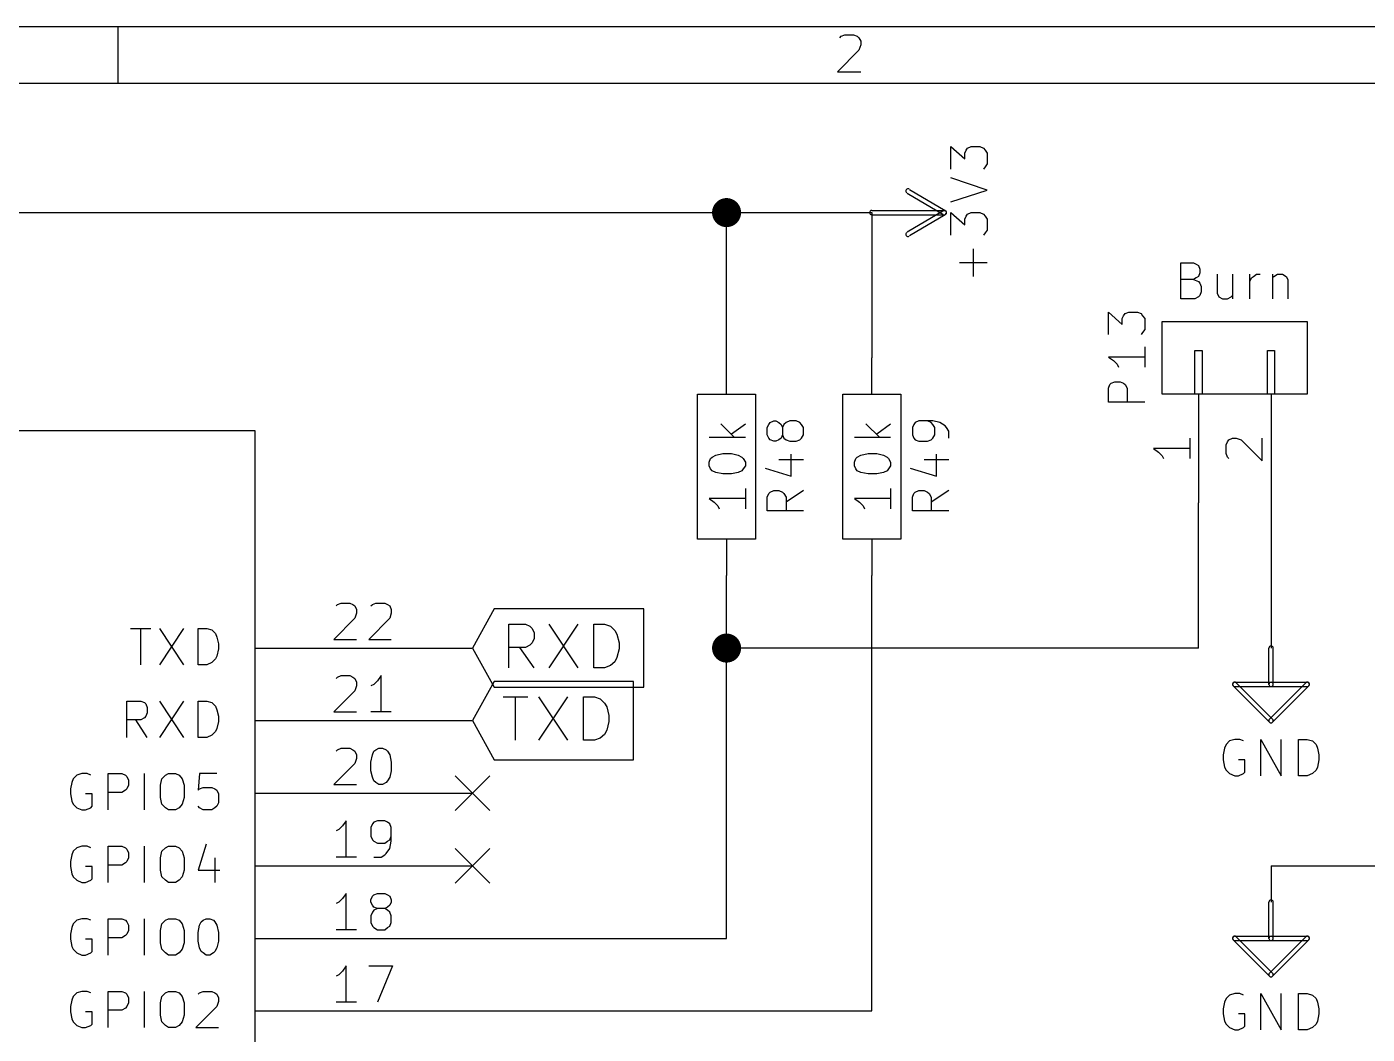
# Model space of a CAD drawing. Extents: x 10 to 287, y -200 to -10.
# Drawn here: x 56.79 to 103.7, y -45.26 to -10.01 of the extents above; entities that cross this region are included whole.
import ezdxf

# ---------------------------------------------------------------- set-up
doc = ezdxf.new("R2010")
doc.units = 0
doc.header["$MEASUREMENT"] = 0

msp = doc.modelspace()

# ---------------------------------------------------------------- linework, layer by layer
at = {"layer": 'Blue 2'}
for p, q in [((71.7804, -36.2204), (72.9996, -37.4396)), ((72.9996, -36.2204), (71.7804, -37.4396)), ((71.7804, -38.7604), (72.9996, -39.9796)), ((72.9996, -38.7604), (71.7804, -39.9796))]:
    msp.add_line(p, q, dxfattribs=at)
at = {"layer": 'Cyan 2'}
for p, q in [((89.1286, -14.986), (89.1286, -14.1986)), ((89.1286, -14.1986), (89.6112, -14.6304)), ((89.6112, -14.4272), (89.662, -14.3256)), ((89.6112, -14.6304), (89.6112, -14.4272)), ((89.662, -14.3256), (89.7128, -14.2494)), ((89.7128, -14.2494), (89.8398, -14.1986)), ((89.8398, -14.1986), (90.1446, -14.1986)), ((90.1446, -14.1986), (90.2716, -14.2494)), ((90.2716, -14.2494), (90.3224, -14.3256)), ((90.3224, -14.3256), (90.3986, -14.4272)), ((90.3986, -14.4272), (90.3986, -14.8082)), ((90.3224, -14.9098), (90.2716, -14.986)), ((90.3986, -14.8082), (90.3224, -14.9098)), ((90.3986, -15.7226), (89.1286, -15.2908)), ((89.1286, -16.129), (90.3986, -15.7226)), ((89.1286, -17.2974), (89.1286, -16.51)), ((89.1286, -16.51), (89.6112, -16.9418)), ((89.6112, -16.7386), (89.662, -16.637)), ((89.6112, -16.9418), (89.6112, -16.7386)), ((89.662, -16.637), (89.7128, -16.5608)), ((89.7128, -16.5608), (89.8398, -16.51)), ((89.8398, -16.51), (90.1446, -16.51)), ((90.1446, -16.51), (90.2716, -16.5608)), ((90.2716, -16.5608), (90.3224, -16.637)), ((90.3224, -16.637), (90.3986, -16.7386)), ((90.3986, -16.7386), (90.3986, -17.1196)), ((90.3224, -17.2212), (90.2716, -17.2974)), ((90.3986, -17.1196), (90.3224, -17.2212)), ((89.916, -18.7452), (89.916, -17.78)), ((90.3986, -18.2626), (89.4334, -18.2626)), ((97.1804, -19.5326), (97.1804, -18.2626)), ((97.1804, -18.2626), (97.6122, -18.2626)), ((97.6122, -18.2626), (97.7138, -18.3134)), ((97.7138, -18.3134), (97.79, -18.3642)), ((97.79, -18.7452), (97.7138, -18.796)), ((97.79, -18.3642), (97.8408, -18.4912)), ((97.8408, -18.6182), (97.79, -18.7452)), ((97.8408, -18.4912), (97.8408, -18.6182)), ((98.4504, -18.669), (98.4504, -19.3294)), ((98.9838, -18.669), (98.9838, -19.5326)), ((99.5934, -19.5326), (99.5934, -18.669)), ((99.6442, -18.796), (99.7204, -18.7452)), ((99.7204, -18.7452), (99.822, -18.669)), ((99.822, -18.669), (99.949, -18.669)), ((100.381, -18.669), (100.381, -19.5326)), ((100.381, -18.796), (100.432, -18.7452)), ((100.432, -18.7452), (100.559, -18.669)), ((100.559, -18.669), (100.736, -18.669)), ((100.736, -18.669), (100.863, -18.7452)), ((100.863, -18.7452), (100.914, -18.8468)), ((97.6122, -18.8468), (97.1804, -18.8468)), ((97.7138, -18.796), (97.6122, -18.8468)), ((97.6122, -18.8468), (97.79, -18.923)), ((97.79, -18.923), (97.8408, -18.9738)), ((97.8408, -18.9738), (97.8916, -19.1008)), ((97.8916, -19.1008), (97.8916, -19.2786)), ((99.5934, -18.923), (99.6442, -18.796)), ((100.914, -18.8468), (100.914, -19.5326)), ((97.663, -19.5326), (97.1804, -19.5326)), ((97.79, -19.4564), (97.663, -19.5326)), ((97.8408, -19.4056), (97.79, -19.4564)), ((97.8916, -19.2786), (97.8408, -19.4056)), ((98.4504, -19.3294), (98.5012, -19.4564)), ((98.5012, -19.4564), (98.6282, -19.5326)), ((98.6282, -19.5326), (98.806, -19.5326)), ((98.806, -19.5326), (98.933, -19.4564)), ((98.933, -19.4564), (98.9838, -19.4056)), ((94.6404, -20.7772), (94.6404, -19.9898)), ((94.6404, -19.9898), (95.123, -20.4216)), ((95.123, -20.2184), (95.1738, -20.1168)), ((95.1738, -20.1168), (95.2246, -20.0406)), ((95.2246, -20.0406), (95.3516, -19.9898)), ((95.3516, -19.9898), (95.6564, -19.9898)), ((95.6564, -19.9898), (95.7834, -20.0406)), ((95.7834, -20.0406), (95.8342, -20.1168)), ((95.8342, -20.1168), (95.9104, -20.2184)), ((95.123, -20.4216), (95.123, -20.2184)), ((95.9104, -20.5994), (95.8342, -20.701)), ((95.9104, -20.2184), (95.9104, -20.5994)), ((95.8342, -20.701), (95.7834, -20.7772)), ((95.9104, -21.5646), (94.6404, -21.5646)), ((94.6404, -21.5646), (94.8182, -21.6916)), ((95.9104, -21.209), (95.9104, -21.9202)), ((94.8182, -21.6916), (94.9452, -21.8186)), ((94.9452, -21.8186), (94.996, -21.9202)), ((94.6912, -22.5298), (94.742, -22.479)), ((94.742, -22.479), (94.869, -22.4282)), ((94.869, -22.4282), (95.0468, -22.4282)), ((95.0468, -22.4282), (95.1738, -22.479)), ((95.1738, -22.479), (95.2246, -22.5298)), ((94.6404, -22.6568), (94.6912, -22.5298)), ((94.6404, -23.1394), (94.6404, -22.6568)), ((95.2246, -22.5298), (95.3008, -22.6568)), ((95.3008, -22.6568), (95.3008, -23.1394)), ((95.9104, -23.1394), (94.6404, -23.1394)), ((81.0768, -23.9014), (81.5594, -24.384)), ((81.4578, -24.257), (81.9404, -23.9014)), ((82.7532, -23.9268), (82.804, -23.8506)), ((82.804, -23.8506), (82.931, -23.7998)), ((82.931, -23.7998), (83.0072, -23.7998)), ((83.0072, -23.7998), (83.1088, -23.8506)), ((83.1088, -23.8506), (83.185, -23.9268)), ((83.3628, -23.8506), (83.2866, -23.9268)), ((83.4898, -23.7998), (83.3628, -23.8506)), ((83.7184, -23.7998), (83.4898, -23.7998)), ((83.8454, -23.8506), (83.7184, -23.7998)), ((83.8962, -23.9268), (83.8454, -23.8506)), ((86.1568, -23.9014), (86.6394, -24.384)), ((86.5378, -24.257), (87.0204, -23.9014)), ((87.884, -23.8506), (87.8332, -23.9268)), ((88.011, -23.7998), (87.884, -23.8506)), ((88.4936, -23.7998), (88.011, -23.7998)), ((88.4428, -23.8506), (88.3158, -23.7998)), ((88.4936, -23.9268), (88.4428, -23.8506)), ((88.7476, -23.8506), (88.4936, -23.7998)), ((88.9254, -23.9776), (88.7476, -23.8506)), ((81.9404, -24.384), (80.6704, -24.384)), ((82.7024, -24.0284), (82.7532, -23.9268)), ((82.7024, -24.2824), (82.7024, -24.0284)), ((82.7532, -24.4094), (82.7024, -24.2824)), ((83.185, -23.9268), (83.2358, -24.0284)), ((83.2358, -24.2824), (83.185, -24.4094)), ((83.2866, -23.9268), (83.2358, -24.0284)), ((83.2358, -24.0284), (83.2358, -24.2824)), ((83.2358, -24.2824), (83.2866, -24.4094)), ((83.9724, -24.0284), (83.8962, -23.9268)), ((83.8962, -24.4094), (83.9724, -24.2824)), ((83.9724, -24.2824), (83.9724, -24.0284)), ((87.0204, -24.384), (85.7504, -24.384)), ((87.8332, -23.9268), (87.7824, -24.0284)), ((87.7824, -24.0284), (87.7824, -24.2824)), ((87.7824, -24.2824), (87.8332, -24.4094)), ((88.5698, -24.0284), (88.4936, -23.9268)), ((88.4936, -24.4094), (88.5698, -24.2824)), ((88.5698, -24.2824), (88.5698, -24.0284)), ((88.9762, -24.0284), (88.9254, -23.9776)), ((89.0524, -24.1554), (88.9762, -24.0284)), ((89.0524, -24.4094), (89.0524, -24.1554)), ((82.804, -24.4602), (82.7532, -24.4094)), ((82.931, -24.511), (82.804, -24.4602)), ((83.0072, -24.511), (82.931, -24.511)), ((83.1088, -24.4602), (83.0072, -24.511)), ((83.185, -24.4094), (83.1088, -24.4602)), ((83.2866, -24.4094), (83.3628, -24.4602)), ((83.3628, -24.4602), (83.4898, -24.511)), ((83.4898, -24.511), (83.7184, -24.511)), ((83.7184, -24.511), (83.8454, -24.4602)), ((83.8454, -24.4602), (83.8962, -24.4094)), ((87.8332, -24.4094), (87.884, -24.4602)), ((87.884, -24.4602), (88.011, -24.511)), ((88.011, -24.511), (88.3158, -24.511)), ((88.3158, -24.511), (88.4428, -24.4602)), ((88.4428, -24.4602), (88.4936, -24.4094)), ((80.6704, -25.2476), (80.7212, -25.1206)), ((80.6704, -25.3746), (80.6704, -25.2476)), ((80.7212, -25.1206), (80.772, -25.0698)), ((80.772, -25.0698), (80.899, -24.9936)), ((80.899, -24.9936), (81.153, -24.9428)), ((81.153, -24.9428), (81.4578, -24.9428)), ((81.4578, -24.9428), (81.6864, -24.9936)), ((81.6864, -24.9936), (81.8134, -25.0698)), ((81.8134, -25.0698), (81.8642, -25.1206)), ((81.8642, -25.1206), (81.9404, -25.2476)), ((81.9404, -25.2476), (81.9404, -25.3746)), ((83.1088, -25.146), (83.9724, -25.146)), ((83.5406, -25.7302), (83.5406, -24.9682)), ((85.7504, -25.2476), (85.8012, -25.1206)), ((85.7504, -25.3746), (85.7504, -25.2476)), ((85.8012, -25.1206), (85.852, -25.0698)), ((85.852, -25.0698), (85.979, -24.9936)), ((85.979, -24.9936), (86.233, -24.9428)), ((86.233, -24.9428), (86.5378, -24.9428)), ((86.5378, -24.9428), (86.7664, -24.9936)), ((86.7664, -24.9936), (86.8934, -25.0698)), ((86.8934, -25.0698), (86.9442, -25.1206)), ((86.9442, -25.1206), (87.0204, -25.2476)), ((87.0204, -25.2476), (87.0204, -25.3746)), ((88.1888, -25.146), (89.0524, -25.146)), ((88.6206, -25.7302), (88.6206, -24.9682)), ((80.7212, -25.4762), (80.6704, -25.3746)), ((80.772, -25.5524), (80.7212, -25.4762)), ((80.899, -25.6032), (80.772, -25.5524)), ((81.153, -25.654), (80.899, -25.6032)), ((81.4578, -25.654), (81.153, -25.654)), ((81.6864, -25.6032), (81.4578, -25.654)), ((81.8134, -25.5524), (81.6864, -25.6032)), ((81.8642, -25.4762), (81.8134, -25.5524)), ((81.9404, -25.3746), (81.8642, -25.4762)), ((82.6262, -25.4508), (83.5406, -25.7302)), ((85.8012, -25.4762), (85.7504, -25.3746)), ((85.852, -25.5524), (85.8012, -25.4762)), ((85.979, -25.6032), (85.852, -25.5524)), ((86.233, -25.654), (85.979, -25.6032)), ((86.5378, -25.654), (86.233, -25.654)), ((86.7664, -25.6032), (86.5378, -25.654)), ((86.8934, -25.5524), (86.7664, -25.6032)), ((86.9442, -25.4762), (86.8934, -25.5524)), ((87.0204, -25.3746), (86.9442, -25.4762)), ((87.7062, -25.4508), (88.6206, -25.7302)), ((81.9404, -26.162), (81.9404, -26.8732)), ((82.804, -26.289), (82.931, -26.2382)), ((82.931, -26.2382), (83.1088, -26.2382)), ((83.1088, -26.2382), (83.2358, -26.289)), ((83.9724, -26.2382), (83.3628, -26.6446)), ((87.0204, -26.162), (87.0204, -26.8732)), ((87.884, -26.289), (88.011, -26.2382)), ((88.011, -26.2382), (88.1888, -26.2382)), ((88.1888, -26.2382), (88.3158, -26.289)), ((89.0524, -26.2382), (88.4428, -26.6446)), ((81.9404, -26.5176), (80.6704, -26.5176)), ((80.6704, -26.5176), (80.8482, -26.6446)), ((80.8482, -26.6446), (80.9752, -26.7716)), ((82.7024, -26.4668), (82.7532, -26.3398)), ((82.7024, -26.9494), (82.7024, -26.4668)), ((82.7532, -26.3398), (82.804, -26.289)), ((83.2358, -26.289), (83.2866, -26.3398)), ((83.2866, -26.3398), (83.3628, -26.4668)), ((83.3628, -26.4668), (83.3628, -26.9494)), ((87.0204, -26.5176), (85.7504, -26.5176)), ((85.7504, -26.5176), (85.9282, -26.6446)), ((85.9282, -26.6446), (86.0552, -26.7716)), ((87.7824, -26.4668), (87.8332, -26.3398)), ((87.7824, -26.9494), (87.7824, -26.4668)), ((87.8332, -26.3398), (87.884, -26.289)), ((88.3158, -26.289), (88.3666, -26.3398)), ((88.3666, -26.3398), (88.4428, -26.4668)), ((88.4428, -26.4668), (88.4428, -26.9494)), ((80.9752, -26.7716), (81.026, -26.8732)), ((83.9724, -26.9494), (82.7024, -26.9494)), ((86.0552, -26.7716), (86.106, -26.8732)), ((89.0524, -26.9494), (87.7824, -26.9494)), ((60.4266, -31.0642), (61.1378, -31.0642)), ((60.7822, -32.3342), (60.7822, -31.0642)), ((61.4426, -31.0642), (62.2808, -32.3342)), ((62.2808, -31.0642), (61.4426, -32.3342)), ((62.7888, -32.3342), (62.7888, -31.0642)), ((62.7888, -31.0642), (63.0936, -31.0642)), ((63.0936, -31.0642), (63.2714, -31.115)), ((63.2714, -31.115), (63.3984, -31.242)), ((63.3984, -31.242), (63.4492, -31.369)), ((63.4492, -31.369), (63.5, -31.5976)), ((63.5, -31.7754), (63.4492, -32.0294)), ((63.5, -31.5976), (63.5, -31.7754)), ((63.0936, -32.3342), (62.7888, -32.3342)), ((63.2714, -32.258), (63.0936, -32.3342)), ((63.3984, -32.131), (63.2714, -32.258)), ((63.4492, -32.0294), (63.3984, -32.131)), ((60.2996, -34.8742), (60.2996, -33.6042)), ((60.2996, -33.6042), (60.7822, -33.6042)), ((60.7822, -33.6042), (60.9092, -33.655)), ((60.9092, -33.655), (60.96, -33.7058)), ((60.96, -33.7058), (61.0108, -33.8328)), ((61.4426, -33.6042), (62.2808, -34.8742)), ((62.2808, -33.6042), (61.4426, -34.8742)), ((62.7888, -34.8742), (62.7888, -33.6042)), ((62.7888, -33.6042), (63.0936, -33.6042)), ((63.0936, -33.6042), (63.2714, -33.655)), ((63.2714, -33.655), (63.3984, -33.782)), ((60.9092, -34.1884), (60.7822, -34.2646)), ((60.96, -34.1376), (60.9092, -34.1884)), ((61.0108, -34.0106), (60.96, -34.1376)), ((61.0108, -33.8328), (61.0108, -34.0106)), ((63.3984, -33.782), (63.4492, -33.909)), ((63.4492, -33.909), (63.5, -34.1376)), ((63.5, -34.1376), (63.5, -34.3154)), ((60.7822, -34.2646), (60.2996, -34.2646)), ((61.0108, -34.8742), (60.6044, -34.2646)), ((63.3984, -34.671), (63.2714, -34.798)), ((63.4492, -34.5694), (63.3984, -34.671)), ((63.5, -34.3154), (63.4492, -34.5694)), ((63.0936, -34.8742), (62.7888, -34.8742)), ((63.2714, -34.798), (63.0936, -34.8742)), ((98.7552, -35.1282), (98.7044, -35.2552)), ((98.8822, -35.0012), (98.7552, -35.1282)), ((99.06, -34.9504), (98.8822, -35.0012)), ((99.2378, -34.9504), (99.06, -34.9504)), ((99.3648, -35.0012), (99.2378, -34.9504)), ((99.9744, -36.2204), (99.9744, -34.9504)), ((99.9744, -34.9504), (100.686, -36.2204)), ((100.686, -36.2204), (100.686, -34.9504)), ((101.295, -36.2204), (101.295, -34.9504)), ((101.295, -34.9504), (101.6, -34.9504)), ((101.6, -34.9504), (101.778, -35.0012)), ((101.778, -35.0012), (101.905, -35.1282)), ((101.905, -35.1282), (101.956, -35.2552)), ((98.7044, -35.2552), (98.6536, -35.4838)), ((98.6536, -35.4838), (98.6536, -35.6616)), ((101.956, -35.2552), (102.006, -35.4838)), ((102.006, -35.4838), (102.006, -35.6616)), ((98.6536, -35.6616), (98.7044, -35.9156)), ((98.7044, -35.9156), (98.7552, -36.0172)), ((98.7552, -36.0172), (98.8822, -36.1442)), ((99.4156, -35.6616), (99.187, -35.6616)), ((99.3648, -36.1442), (99.4156, -36.0934)), ((99.4156, -36.0934), (99.4156, -35.6616)), ((101.905, -36.0172), (101.778, -36.1442)), ((101.956, -35.9156), (101.905, -36.0172)), ((102.006, -35.6616), (101.956, -35.9156)), ((58.3692, -36.449), (58.3184, -36.6776)), ((58.42, -36.322), (58.3692, -36.449)), ((58.547, -36.195), (58.42, -36.322)), ((58.7248, -36.1442), (58.547, -36.195)), ((58.9026, -36.1442), (58.7248, -36.1442)), ((59.0296, -36.195), (58.9026, -36.1442)), ((59.6392, -37.4142), (59.6392, -36.1442)), ((59.6392, -36.1442), (60.1218, -36.1442)), ((60.1218, -36.1442), (60.2488, -36.195)), ((60.2488, -36.195), (60.2996, -36.2458)), ((60.2996, -36.2458), (60.3504, -36.3728)), ((60.3504, -36.5506), (60.2996, -36.6776)), ((60.3504, -36.3728), (60.3504, -36.5506)), ((60.9092, -37.4142), (60.9092, -36.1442)), ((61.468, -36.5506), (61.5188, -36.322)), ((61.468, -36.9824), (61.468, -36.5506)), ((61.5188, -36.322), (61.6458, -36.195)), ((61.6458, -36.195), (61.7474, -36.1442)), ((61.7474, -36.1442), (62.0014, -36.1442)), ((62.0014, -36.1442), (62.1284, -36.195)), ((62.1284, -36.195), (62.23, -36.322)), ((62.23, -36.322), (62.3062, -36.5506)), ((62.3062, -36.5506), (62.3062, -36.9824)), ((62.8396, -36.1442), (62.7888, -36.7284)), ((63.4492, -36.1442), (62.8396, -36.1442)), ((98.8822, -36.1442), (99.06, -36.2204)), ((99.06, -36.2204), (99.187, -36.2204)), ((99.187, -36.2204), (99.3648, -36.1442)), ((101.6, -36.2204), (101.295, -36.2204)), ((101.778, -36.1442), (101.6, -36.2204)), ((58.3184, -36.6776), (58.3184, -36.8554)), ((58.3184, -36.8554), (58.3692, -37.1094)), ((59.0804, -36.8554), (58.8518, -36.8554)), ((59.0804, -37.2872), (59.0804, -36.8554)), ((60.1218, -36.8046), (59.6392, -36.8046)), ((60.2488, -36.7284), (60.1218, -36.8046)), ((60.2996, -36.6776), (60.2488, -36.7284)), ((61.5188, -37.211), (61.468, -36.9824)), ((62.3062, -36.9824), (62.23, -37.211)), ((62.7888, -36.7284), (62.8396, -36.6776)), ((62.8396, -36.6776), (62.9666, -36.6268)), ((62.9666, -36.6268), (63.2714, -36.6268)), ((63.2714, -36.6268), (63.373, -36.6776)), ((63.373, -36.6776), (63.4492, -36.7284)), ((63.4492, -36.7284), (63.5, -36.8554)), ((63.5, -36.8554), (63.5, -37.1602)), ((58.3692, -37.1094), (58.42, -37.211)), ((58.42, -37.211), (58.547, -37.338)), ((58.547, -37.338), (58.7248, -37.4142)), ((58.7248, -37.4142), (58.8518, -37.4142)), ((58.8518, -37.4142), (59.0296, -37.338)), ((59.0296, -37.338), (59.0804, -37.2872)), ((61.6458, -37.338), (61.5188, -37.211)), ((61.7474, -37.4142), (61.6458, -37.338)), ((62.0014, -37.4142), (61.7474, -37.4142)), ((62.1284, -37.338), (62.0014, -37.4142)), ((62.23, -37.211), (62.1284, -37.338)), ((62.8396, -37.338), (62.7888, -37.2872)), ((62.9666, -37.4142), (62.8396, -37.338)), ((63.2714, -37.4142), (62.9666, -37.4142)), ((63.373, -37.338), (63.2714, -37.4142)), ((63.4492, -37.2872), (63.373, -37.338)), ((63.5, -37.1602), (63.4492, -37.2872)), ((58.42, -38.862), (58.3692, -38.989)), ((58.547, -38.735), (58.42, -38.862)), ((58.7248, -38.6842), (58.547, -38.735)), ((58.9026, -38.6842), (58.7248, -38.6842)), ((59.0296, -38.735), (58.9026, -38.6842)), ((59.6392, -39.9542), (59.6392, -38.6842)), ((59.6392, -38.6842), (60.1218, -38.6842)), ((60.1218, -38.6842), (60.2488, -38.735)), ((60.2488, -38.735), (60.2996, -38.7858)), ((60.2996, -38.7858), (60.3504, -38.9128)), ((60.3504, -38.9128), (60.3504, -39.0906)), ((60.9092, -39.9542), (60.9092, -38.6842)), ((61.468, -39.0906), (61.5188, -38.862)), ((61.5188, -38.862), (61.6458, -38.735)), ((61.6458, -38.735), (61.7474, -38.6842)), ((61.7474, -38.6842), (62.0014, -38.6842)), ((62.0014, -38.6842), (62.1284, -38.735)), ((62.1284, -38.735), (62.23, -38.862)), ((62.23, -38.862), (62.3062, -39.0906)), ((63.0682, -38.608), (62.7888, -39.5224)), ((58.3692, -38.989), (58.3184, -39.2176)), ((58.3184, -39.2176), (58.3184, -39.3954)), ((58.3184, -39.3954), (58.3692, -39.6494)), ((59.0804, -39.3954), (58.8518, -39.3954)), ((59.0804, -39.8272), (59.0804, -39.3954)), ((60.1218, -39.3446), (59.6392, -39.3446)), ((60.2488, -39.2684), (60.1218, -39.3446)), ((60.2996, -39.2176), (60.2488, -39.2684)), ((60.3504, -39.0906), (60.2996, -39.2176)), ((61.468, -39.5224), (61.468, -39.0906)), ((62.3062, -39.0906), (62.3062, -39.5224)), ((63.373, -39.0906), (63.373, -39.9542)), ((58.3692, -39.6494), (58.42, -39.751)), ((58.42, -39.751), (58.547, -39.878)), ((59.0296, -39.878), (59.0804, -39.8272)), ((61.5188, -39.751), (61.468, -39.5224)), ((61.6458, -39.878), (61.5188, -39.751)), ((62.23, -39.751), (62.1284, -39.878)), ((62.3062, -39.5224), (62.23, -39.751)), ((62.7888, -39.5224), (63.5508, -39.5224)), ((58.547, -39.878), (58.7248, -39.9542)), ((58.7248, -39.9542), (58.8518, -39.9542)), ((58.8518, -39.9542), (59.0296, -39.878)), ((61.7474, -39.9542), (61.6458, -39.878)), ((62.0014, -39.9542), (61.7474, -39.9542)), ((62.1284, -39.878), (62.0014, -39.9542)), ((58.7248, -41.2242), (58.547, -41.275)), ((58.9026, -41.2242), (58.7248, -41.2242)), ((59.0296, -41.275), (58.9026, -41.2242)), ((59.6392, -42.4942), (59.6392, -41.2242)), ((59.6392, -41.2242), (60.1218, -41.2242)), ((60.1218, -41.2242), (60.2488, -41.275)), ((60.9092, -42.4942), (60.9092, -41.2242)), ((61.6458, -41.275), (61.7474, -41.2242)), ((61.7474, -41.2242), (62.0014, -41.2242)), ((62.0014, -41.2242), (62.1284, -41.275)), ((62.9666, -41.275), (63.0682, -41.2242)), ((63.0682, -41.2242), (63.1952, -41.2242)), ((63.1952, -41.2242), (63.3222, -41.275)), ((58.3692, -41.529), (58.3184, -41.7576)), ((58.42, -41.402), (58.3692, -41.529)), ((58.547, -41.275), (58.42, -41.402)), ((60.2488, -41.275), (60.2996, -41.3258)), ((60.2996, -41.3258), (60.3504, -41.4528)), ((60.3504, -41.6306), (60.2996, -41.7576)), ((60.3504, -41.4528), (60.3504, -41.6306)), ((61.468, -41.6306), (61.5188, -41.402)), ((61.468, -42.0624), (61.468, -41.6306)), ((61.5188, -41.402), (61.6458, -41.275)), ((62.1284, -41.275), (62.23, -41.402)), ((62.23, -41.402), (62.3062, -41.6306)), ((62.3062, -41.6306), (62.3062, -42.0624)), ((62.7888, -41.7068), (62.8396, -41.4528)), ((62.7888, -42.0116), (62.7888, -41.7068)), ((62.8396, -41.4528), (62.8904, -41.3258)), ((62.8904, -41.3258), (62.9666, -41.275)), ((63.3222, -41.275), (63.373, -41.3258)), ((63.373, -41.3258), (63.4492, -41.4528)), ((63.4492, -41.4528), (63.5, -41.7068)), ((63.5, -41.7068), (63.5, -42.0116)), ((58.3184, -41.7576), (58.3184, -41.9354)), ((58.3184, -41.9354), (58.3692, -42.1894)), ((58.3692, -42.1894), (58.42, -42.291)), ((59.0804, -41.9354), (58.8518, -41.9354)), ((59.0804, -42.3672), (59.0804, -41.9354)), ((60.1218, -41.8846), (59.6392, -41.8846)), ((60.2488, -41.8084), (60.1218, -41.8846)), ((60.2996, -41.7576), (60.2488, -41.8084)), ((61.5188, -42.291), (61.468, -42.0624)), ((62.3062, -42.0624), (62.23, -42.291)), ((62.8396, -42.2402), (62.7888, -42.0116)), ((63.5, -42.0116), (63.4492, -42.2402)), ((58.42, -42.291), (58.547, -42.418)), ((58.547, -42.418), (58.7248, -42.4942)), ((58.7248, -42.4942), (58.8518, -42.4942)), ((58.8518, -42.4942), (59.0296, -42.418)), ((59.0296, -42.418), (59.0804, -42.3672)), ((61.6458, -42.418), (61.5188, -42.291)), ((61.7474, -42.4942), (61.6458, -42.418)), ((62.0014, -42.4942), (61.7474, -42.4942)), ((62.1284, -42.418), (62.0014, -42.4942)), ((62.23, -42.291), (62.1284, -42.418)), ((62.8904, -42.3672), (62.8396, -42.2402)), ((62.9666, -42.418), (62.8904, -42.3672)), ((63.0682, -42.4942), (62.9666, -42.418)), ((63.1952, -42.4942), (63.0682, -42.4942)), ((63.3222, -42.418), (63.1952, -42.4942)), ((63.373, -42.3672), (63.3222, -42.418)), ((63.4492, -42.2402), (63.373, -42.3672)), ((58.3692, -44.069), (58.3184, -44.2976)), ((58.42, -43.942), (58.3692, -44.069)), ((58.547, -43.815), (58.42, -43.942)), ((58.7248, -43.7642), (58.547, -43.815)), ((58.9026, -43.7642), (58.7248, -43.7642)), ((59.0296, -43.815), (58.9026, -43.7642)), ((59.6392, -45.0342), (59.6392, -43.7642)), ((59.6392, -43.7642), (60.1218, -43.7642)), ((60.1218, -43.7642), (60.2488, -43.815)), ((60.2488, -43.815), (60.2996, -43.8658)), ((60.2996, -43.8658), (60.3504, -43.9928)), ((60.3504, -43.9928), (60.3504, -44.1706)), ((60.9092, -45.0342), (60.9092, -43.7642)), ((61.468, -44.1706), (61.5188, -43.942)), ((61.5188, -43.942), (61.6458, -43.815)), ((61.6458, -43.815), (61.7474, -43.7642)), ((61.7474, -43.7642), (62.0014, -43.7642)), ((62.0014, -43.7642), (62.1284, -43.815)), ((62.1284, -43.815), (62.23, -43.942)), ((62.23, -43.942), (62.3062, -44.1706)), ((62.7888, -43.8658), (62.8396, -43.815)), ((62.8396, -43.815), (62.9666, -43.7642)), ((62.9666, -43.7642), (63.2714, -43.7642)), ((63.2714, -43.7642), (63.373, -43.815)), ((63.373, -43.815), (63.4492, -43.8658)), ((63.4492, -43.8658), (63.5, -43.9928)), ((63.5, -43.9928), (63.5, -44.1198)), ((98.7552, -44.0182), (98.7044, -44.1452)), ((98.8822, -43.8912), (98.7552, -44.0182)), ((99.06, -43.8404), (98.8822, -43.8912)), ((99.2378, -43.8404), (99.06, -43.8404)), ((99.3648, -43.8912), (99.2378, -43.8404)), ((99.9744, -45.1104), (99.9744, -43.8404)), ((99.9744, -43.8404), (100.686, -45.1104)), ((100.686, -45.1104), (100.686, -43.8404)), ((101.295, -45.1104), (101.295, -43.8404)), ((101.295, -43.8404), (101.6, -43.8404)), ((101.6, -43.8404), (101.778, -43.8912)), ((101.778, -43.8912), (101.905, -44.0182)), ((101.905, -44.0182), (101.956, -44.1452)), ((58.3184, -44.2976), (58.3184, -44.4754)), ((58.3184, -44.4754), (58.3692, -44.7294)), ((59.0804, -44.4754), (58.8518, -44.4754)), ((59.0804, -44.9072), (59.0804, -44.4754)), ((60.1218, -44.4246), (59.6392, -44.4246)), ((60.2488, -44.3484), (60.1218, -44.4246)), ((60.2996, -44.2976), (60.2488, -44.3484)), ((60.3504, -44.1706), (60.2996, -44.2976)), ((61.468, -44.6024), (61.468, -44.1706)), ((62.3062, -44.1706), (62.3062, -44.6024)), ((63.4492, -44.2976), (62.7126, -45.0342)), ((63.5, -44.1198), (63.4492, -44.2976)), ((98.7044, -44.1452), (98.6536, -44.3738)), ((98.6536, -44.3738), (98.6536, -44.5516)), ((98.6536, -44.5516), (98.7044, -44.8056)), ((99.4156, -44.5516), (99.187, -44.5516)), ((99.4156, -44.9834), (99.4156, -44.5516)), ((101.956, -44.1452), (102.006, -44.3738)), ((102.006, -44.5516), (101.956, -44.8056)), ((102.006, -44.3738), (102.006, -44.5516)), ((58.3692, -44.7294), (58.42, -44.831)), ((58.42, -44.831), (58.547, -44.958)), ((58.547, -44.958), (58.7248, -45.0342)), ((58.8518, -45.0342), (59.0296, -44.958)), ((59.0296, -44.958), (59.0804, -44.9072)), ((61.5188, -44.831), (61.468, -44.6024)), ((61.6458, -44.958), (61.5188, -44.831)), ((61.7474, -45.0342), (61.6458, -44.958)), ((62.1284, -44.958), (62.0014, -45.0342)), ((62.23, -44.831), (62.1284, -44.958)), ((62.3062, -44.6024), (62.23, -44.831)), ((98.7044, -44.8056), (98.7552, -44.9072)), ((98.7552, -44.9072), (98.8822, -45.0342)), ((99.3648, -45.0342), (99.4156, -44.9834)), ((101.905, -44.9072), (101.778, -45.0342)), ((101.956, -44.8056), (101.905, -44.9072)), ((58.7248, -45.0342), (58.8518, -45.0342)), ((62.0014, -45.0342), (61.7474, -45.0342)), ((62.7126, -45.0342), (63.5, -45.0342)), ((98.8822, -45.0342), (99.06, -45.1104)), ((99.06, -45.1104), (99.187, -45.1104)), ((99.187, -45.1104), (99.3648, -45.0342)), ((101.6, -45.1104), (101.295, -45.1104)), ((101.778, -45.0342), (101.6, -45.1104))]:
    msp.add_line(p, q, dxfattribs=at)
at = {"layer": 'Green 2'}
for p, q in [((20.32, -16.51), (86.36, -16.51)), ((81.28, -21.59), (81.28, -16.51)), ((86.36, -16.51), (86.36, -21.59)), ((97.79, -31.75), (97.79, -26.67)), ((100.33, -26.67), (100.33, -31.75)), ((81.28, -41.91), (81.28, -29.21)), ((86.36, -44.45), (86.36, -29.21)), ((97.79, -31.75), (81.28, -31.75)), ((100.33, -39.37), (100.33, -40.64)), ((100.33, -39.37), (179.07, -39.37)), ((72.39, -41.91), (81.28, -41.91)), ((72.39, -44.45), (86.36, -44.45))]:
    msp.add_line(p, q, dxfattribs=at)
at = {"layer": 'Green 2', "const_width": 0.508}
for points in [[(81.026, -16.51, 1), (81.534, -16.51, 1)], [(81.026, -31.75, 1), (81.534, -31.75, 1)]]:
    msp.add_lwpolyline(points, format="xyb", close=True, dxfattribs=at)
at = {"layer": 'Red 2'}
for p, q in [((286.995, -10.0076), (10.0076, -10.0076)), ((59.9948, -11.9888), (59.9948, -10.0076)), ((85.2932, -10.3378), (85.4202, -10.287)), ((85.4202, -10.287), (85.725, -10.287)), ((85.725, -10.287), (85.852, -10.3378)), ((85.2424, -10.3886), (85.2932, -10.3378)), ((85.852, -10.3378), (85.9028, -10.3886)), ((85.9028, -10.3886), (85.979, -10.5156)), ((85.979, -10.6426), (85.9028, -10.8204)), ((85.979, -10.5156), (85.979, -10.6426)), ((85.9028, -10.8204), (85.1662, -11.5824)), ((85.1662, -11.5824), (85.979, -11.5824)), ((285.013, -11.9888), (11.9888, -11.9888)), ((87.6046, -15.8242), (88.8492, -16.5608)), ((87.6808, -15.6972), (88.9254, -16.4338)), ((86.36, -16.4338), (88.9, -16.4338)), ((86.36, -16.5862), (88.9, -16.5862)), ((88.8492, -16.4592), (87.6046, -17.1958)), ((88.9254, -16.5862), (87.6808, -17.3228)), ((96.52, -22.86), (96.52, -20.32)), ((96.52, -20.32), (101.6, -20.32)), ((101.6, -20.32), (101.6, -22.86)), ((97.663, -22.86), (97.663, -21.336)), ((97.663, -21.336), (97.917, -21.336)), ((97.917, -21.336), (97.917, -22.86)), ((100.203, -22.86), (100.203, -21.336)), ((100.203, -21.336), (100.457, -21.336)), ((100.457, -21.336), (100.457, -22.86)), ((81.28, -22.86), (81.28, -21.59)), ((86.36, -22.86), (86.36, -21.59)), ((80.264, -27.94), (80.264, -22.86)), ((80.264, -22.86), (82.296, -22.86)), ((82.296, -22.86), (82.296, -27.94)), ((85.344, -27.94), (85.344, -22.86)), ((85.344, -22.86), (87.376, -22.86)), ((87.376, -22.86), (87.376, -27.94)), ((101.6, -22.86), (96.52, -22.86)), ((97.917, -22.86), (97.663, -22.86)), ((97.79, -22.86), (97.79, -26.67)), ((100.457, -22.86), (100.203, -22.86)), ((100.33, -22.86), (100.33, -26.67)), ((34.29, -24.13), (64.77, -24.13)), ((64.77, -24.13), (64.77, -54.61)), ((97.4852, -24.765), (96.2152, -24.765)), ((96.2152, -24.765), (96.393, -24.892)), ((97.4852, -24.4094), (97.4852, -25.1206)), ((98.7552, -24.638), (98.806, -24.5364)), ((98.7552, -24.9428), (98.7552, -24.638)), ((98.806, -24.5364), (98.8568, -24.4602)), ((98.8568, -24.4602), (98.9838, -24.4094)), ((98.9838, -24.4094), (99.1108, -24.4094)), ((99.1108, -24.4094), (99.2886, -24.4602)), ((99.2886, -24.4602), (100.025, -25.1968)), ((100.025, -25.1968), (100.025, -24.4094)), ((96.393, -24.892), (96.52, -25.019)), ((96.52, -25.019), (96.5708, -25.1206)), ((98.806, -25.0698), (98.7552, -24.9428)), ((98.8568, -25.1206), (98.806, -25.0698)), ((82.296, -27.94), (80.264, -27.94)), ((81.28, -27.94), (81.28, -29.21)), ((87.376, -27.94), (85.344, -27.94)), ((86.36, -27.94), (86.36, -29.21)), ((67.6148, -30.2768), (67.6656, -30.226)), ((67.6656, -30.226), (67.7926, -30.1752)), ((67.7926, -30.1752), (68.0974, -30.1752)), ((68.0974, -30.1752), (68.199, -30.226)), ((68.199, -30.226), (68.2752, -30.2768)), ((68.2752, -30.2768), (68.326, -30.4038)), ((68.326, -30.4038), (68.326, -30.5308)), ((68.834, -30.2768), (68.8848, -30.226)), ((68.8848, -30.226), (69.0118, -30.1752)), ((69.0118, -30.1752), (69.3166, -30.1752)), ((69.3166, -30.1752), (69.4182, -30.226)), ((69.4182, -30.226), (69.4944, -30.2768)), ((69.4944, -30.2768), (69.5452, -30.4038)), ((69.5452, -30.4038), (69.5452, -30.5308)), ((73.152, -30.3784), (72.39, -31.75)), ((78.3844, -30.3784), (73.152, -30.3784)), ((78.3844, -31.75), (78.3844, -30.3784)), ((68.2752, -30.7086), (67.5386, -31.4452)), ((68.326, -30.5308), (68.2752, -30.7086)), ((69.4944, -30.7086), (68.7578, -31.4452)), ((69.5452, -30.5308), (69.4944, -30.7086)), ((73.66, -32.4358), (73.66, -30.9118)), ((73.66, -30.9118), (74.2442, -30.9118)), ((74.2442, -30.9118), (74.3966, -30.988)), ((75.057, -30.9118), (76.073, -32.4358)), ((76.073, -30.9118), (75.057, -32.4358)), ((76.6318, -32.4358), (76.6318, -30.9118)), ((76.6318, -30.9118), (77.0128, -30.9118)), ((77.0128, -30.9118), (77.216, -30.988)), ((74.3966, -30.988), (74.4728, -31.0642)), ((74.4728, -31.0642), (74.549, -31.2166)), ((74.549, -31.4198), (74.4728, -31.5722)), ((74.549, -31.2166), (74.549, -31.4198)), ((77.216, -30.988), (77.3684, -31.1404)), ((77.3684, -31.1404), (77.4446, -31.2674)), ((77.4446, -31.2674), (77.5208, -31.5722)), ((64.77, -31.75), (72.39, -31.75)), ((67.5386, -31.4452), (68.326, -31.4452)), ((68.7578, -31.4452), (69.5452, -31.4452)), ((72.39, -31.75), (73.152, -33.1216)), ((74.2442, -31.7246), (73.66, -31.7246)), ((74.549, -32.4358), (74.041, -31.7246)), ((74.3966, -31.6484), (74.2442, -31.7246)), ((74.4728, -31.5722), (74.3966, -31.6484)), ((77.5208, -31.7754), (77.4446, -32.0802)), ((77.5208, -31.5722), (77.5208, -31.7754)), ((78.3844, -33.1216), (78.3844, -31.75)), ((100.254, -33.02), (100.254, -31.75)), ((100.406, -33.02), (100.406, -31.75)), ((77.216, -32.3596), (77.0128, -32.4358)), ((77.3684, -32.2326), (77.216, -32.3596)), ((77.4446, -32.0802), (77.3684, -32.2326)), ((67.6148, -32.8168), (67.6656, -32.766)), ((67.6656, -32.766), (67.7926, -32.7152)), ((67.7926, -32.7152), (68.0974, -32.7152)), ((68.0974, -32.7152), (68.199, -32.766)), ((68.199, -32.766), (68.2752, -32.8168)), ((68.2752, -32.8168), (68.326, -32.9438)), ((69.1896, -32.7152), (69.0626, -32.893)), ((69.1896, -33.9852), (69.1896, -32.7152)), ((77.0128, -32.4358), (76.6318, -32.4358)), ((68.2752, -33.2486), (67.5386, -33.9852)), ((68.326, -33.0708), (68.2752, -33.2486)), ((68.326, -32.9438), (68.326, -33.0708)), ((68.9356, -33.02), (68.834, -33.0708)), ((69.0626, -32.893), (68.9356, -33.02)), ((73.152, -32.9184), (72.39, -34.29)), ((78.0288, -32.9184), (73.152, -32.9184)), ((73.152, -33.1216), (78.3844, -33.1216)), ((78.0288, -34.29), (78.0288, -32.9184)), ((100.279, -34.3408), (99.0092, -33.0708)), ((99.06, -32.9438), (100.33, -32.9438)), ((99.06, -33.0962), (100.33, -33.0962)), ((100.381, -34.2392), (99.1108, -32.9692)), ((101.549, -32.9692), (100.279, -34.2392)), ((100.33, -32.9438), (101.6, -32.9438)), ((100.33, -33.0962), (101.6, -33.0962)), ((101.651, -33.0708), (100.381, -34.3408)), ((73.4568, -33.4518), (74.3204, -33.4518)), ((73.8886, -34.9758), (73.8886, -33.4518)), ((74.7014, -33.4518), (75.7174, -34.9758)), ((75.7174, -33.4518), (74.7014, -34.9758)), ((76.2762, -34.9758), (76.2762, -33.4518)), ((76.2762, -33.4518), (76.6572, -33.4518)), ((76.6572, -33.4518), (76.8604, -33.528)), ((76.8604, -33.528), (77.0128, -33.6804)), ((77.0128, -33.6804), (77.089, -33.8074)), ((67.5386, -33.9852), (68.326, -33.9852)), ((69.5452, -33.9852), (68.834, -33.9852)), ((77.089, -33.8074), (77.1652, -34.1122)), ((77.1652, -34.1122), (77.1652, -34.3154)), ((64.77, -34.29), (72.39, -34.29)), ((72.39, -34.29), (73.152, -35.6616)), ((77.089, -34.6202), (77.0128, -34.7726)), ((77.1652, -34.3154), (77.089, -34.6202)), ((78.0288, -35.6616), (78.0288, -34.29)), ((76.6572, -34.9758), (76.2762, -34.9758)), ((76.8604, -34.8996), (76.6572, -34.9758)), ((77.0128, -34.7726), (76.8604, -34.8996)), ((67.6148, -35.3568), (67.6656, -35.306)), ((67.6656, -35.306), (67.7926, -35.2552)), ((67.7926, -35.2552), (68.0974, -35.2552)), ((68.0974, -35.2552), (68.199, -35.306)), ((68.199, -35.306), (68.2752, -35.3568)), ((68.2752, -35.3568), (68.326, -35.4838)), ((68.326, -35.6108), (68.2752, -35.7886)), ((68.326, -35.4838), (68.326, -35.6108)), ((68.834, -35.7378), (68.8848, -35.4838)), ((68.8848, -35.4838), (68.9356, -35.3568)), ((68.9356, -35.3568), (69.0118, -35.306)), ((69.0118, -35.306), (69.1134, -35.2552)), ((69.1134, -35.2552), (69.2404, -35.2552)), ((69.2404, -35.2552), (69.3674, -35.306)), ((69.3674, -35.306), (69.4182, -35.3568)), ((69.4182, -35.3568), (69.4944, -35.4838)), ((69.4944, -35.4838), (69.5452, -35.7378)), ((68.2752, -35.7886), (67.5386, -36.5252)), ((68.834, -36.0426), (68.834, -35.7378)), ((68.8848, -36.2712), (68.834, -36.0426)), ((69.5452, -36.0426), (69.4944, -36.2712)), ((69.5452, -35.7378), (69.5452, -36.0426)), ((73.152, -35.6616), (78.0288, -35.6616)), ((67.5386, -36.5252), (68.326, -36.5252)), ((68.9356, -36.3982), (68.8848, -36.2712)), ((69.0118, -36.449), (68.9356, -36.3982)), ((69.1134, -36.5252), (69.0118, -36.449)), ((69.2404, -36.5252), (69.1134, -36.5252)), ((69.3674, -36.449), (69.2404, -36.5252)), ((69.4182, -36.3982), (69.3674, -36.449)), ((69.4944, -36.2712), (69.4182, -36.3982)), ((64.77, -36.83), (72.39, -36.83)), ((67.8434, -37.973), (67.7164, -38.1)), ((67.9704, -37.7952), (67.8434, -37.973)), ((67.9704, -39.0652), (67.9704, -37.7952)), ((68.8848, -37.8968), (68.834, -38.0238)), ((68.9356, -37.846), (68.8848, -37.8968)), ((69.0626, -37.7952), (68.9356, -37.846)), ((69.3166, -37.7952), (69.0626, -37.7952)), ((69.4182, -37.846), (69.3166, -37.7952)), ((69.4944, -37.8968), (69.4182, -37.846)), ((69.5452, -38.0238), (69.4944, -37.8968)), ((67.7164, -38.1), (67.6148, -38.1508)), ((68.834, -38.0238), (68.834, -38.3286)), ((68.834, -38.3286), (68.8848, -38.4556)), ((68.8848, -38.4556), (68.9356, -38.5064)), ((69.4182, -38.5064), (69.4944, -38.4556)), ((69.4944, -38.4556), (69.5452, -38.3286)), ((69.5452, -38.5064), (69.5452, -38.0238)), ((68.9356, -38.5064), (69.0626, -38.5826)), ((69.0626, -38.5826), (69.3166, -38.5826)), ((69.3166, -38.5826), (69.4182, -38.5064)), ((69.3674, -38.9382), (69.4944, -38.7604)), ((69.4944, -38.7604), (69.5452, -38.5064)), ((64.77, -39.37), (72.39, -39.37)), ((68.326, -39.0652), (67.6148, -39.0652)), ((68.9356, -39.0652), (69.1896, -39.0652)), ((69.1896, -39.0652), (69.3166, -38.989)), ((69.3166, -38.989), (69.3674, -38.9382)), ((67.7164, -40.64), (67.6148, -40.6908)), ((67.8434, -40.513), (67.7164, -40.64)), ((67.9704, -40.3352), (67.8434, -40.513)), ((67.9704, -41.6052), (67.9704, -40.3352)), ((68.834, -40.5638), (68.8848, -40.4368)), ((68.834, -40.64), (68.834, -40.5638)), ((68.8848, -40.7416), (68.834, -40.64)), ((68.8848, -40.4368), (68.9356, -40.386)), ((68.9356, -40.8178), (68.8848, -40.7416)), ((68.9356, -40.386), (69.0626, -40.3352)), ((69.0626, -40.3352), (69.3166, -40.3352)), ((69.3166, -40.3352), (69.4182, -40.386)), ((69.4182, -40.386), (69.4944, -40.4368)), ((69.4944, -40.7416), (69.4182, -40.8178)), ((69.4944, -40.4368), (69.5452, -40.5638)), ((69.5452, -40.64), (69.4944, -40.7416)), ((69.5452, -40.5638), (69.5452, -40.64)), ((100.254, -41.91), (100.254, -40.64)), ((100.406, -41.91), (100.406, -40.64)), ((68.8848, -40.9956), (68.834, -41.1226)), ((68.834, -41.1226), (68.834, -41.3512)), ((68.9356, -40.9194), (68.8848, -40.9956)), ((69.0626, -40.8686), (68.9356, -40.8178)), ((69.0626, -40.8686), (68.9356, -40.9194)), ((69.3166, -40.8686), (69.0626, -40.8686)), ((69.4182, -40.8178), (69.3166, -40.8686)), ((69.4182, -40.9194), (69.3166, -40.8686)), ((69.4944, -40.9956), (69.4182, -40.9194)), ((69.5452, -41.1226), (69.4944, -40.9956)), ((69.5452, -41.3512), (69.5452, -41.1226)), ((68.326, -41.6052), (67.6148, -41.6052)), ((68.834, -41.3512), (68.8848, -41.4782)), ((68.8848, -41.4782), (68.9356, -41.529)), ((68.9356, -41.529), (69.0626, -41.6052)), ((69.0626, -41.6052), (69.3166, -41.6052)), ((69.3166, -41.6052), (69.4182, -41.529)), ((69.4182, -41.529), (69.4944, -41.4782)), ((69.4944, -41.4782), (69.5452, -41.3512)), ((64.77, -41.91), (72.39, -41.91)), ((100.279, -43.2308), (99.0092, -41.9608)), ((99.06, -41.8338), (100.33, -41.8338)), ((99.06, -41.9862), (100.33, -41.9862)), ((100.381, -43.1292), (99.1108, -41.8592)), ((101.549, -41.8592), (100.279, -43.1292)), ((100.33, -41.8338), (101.6, -41.8338)), ((100.33, -41.9862), (101.6, -41.9862)), ((101.651, -41.9608), (100.381, -43.2308)), ((67.8434, -43.053), (67.7164, -43.18)), ((67.9704, -42.8752), (67.8434, -43.053)), ((67.9704, -44.1452), (67.9704, -42.8752)), ((68.7578, -42.8752), (69.596, -42.8752)), ((69.596, -42.8752), (69.0626, -44.1452)), ((67.7164, -43.18), (67.6148, -43.2308)), ((64.77, -44.45), (72.39, -44.45)), ((68.326, -44.1452), (67.6148, -44.1452))]:
    msp.add_line(p, q, dxfattribs=at)
for centre, start, end in [((87.63, -15.748), 59.0362, 239.036), ((86.36, -16.51), 90, 270), ((88.9, -16.51), 300.964, 480.964), ((88.9, -16.51), 239.036, 419.036), ((88.9, -16.51), 270, 450), ((87.63, -17.272), 480.964, 660.964), ((100.33, -31.75), 360, 540), ((99.06, -33.02), 405, 585), ((99.06, -33.02), 90, 270), ((100.33, -33.02), 90, 270), ((100.33, -33.02), 180, 360), ((100.33, -33.02), 270, 450), ((101.6, -33.02), 315, 495), ((101.6, -33.02), 270, 450), ((100.33, -34.29), 495, 675), ((100.33, -34.29), 225, 405), ((100.33, -40.64), 360, 540), ((99.06, -41.91), 405, 585), ((99.06, -41.91), 90, 270), ((100.33, -41.91), 90, 270), ((100.33, -41.91), 180, 360), ((100.33, -41.91), 270, 450), ((101.6, -41.91), 315, 495), ((101.6, -41.91), 270, 450), ((100.33, -43.18), 495, 675), ((100.33, -43.18), 225, 405)]:
    msp.add_arc(centre, 0.0762, start, end, dxfattribs=at)

doc.saveas('drawing.dxf')
